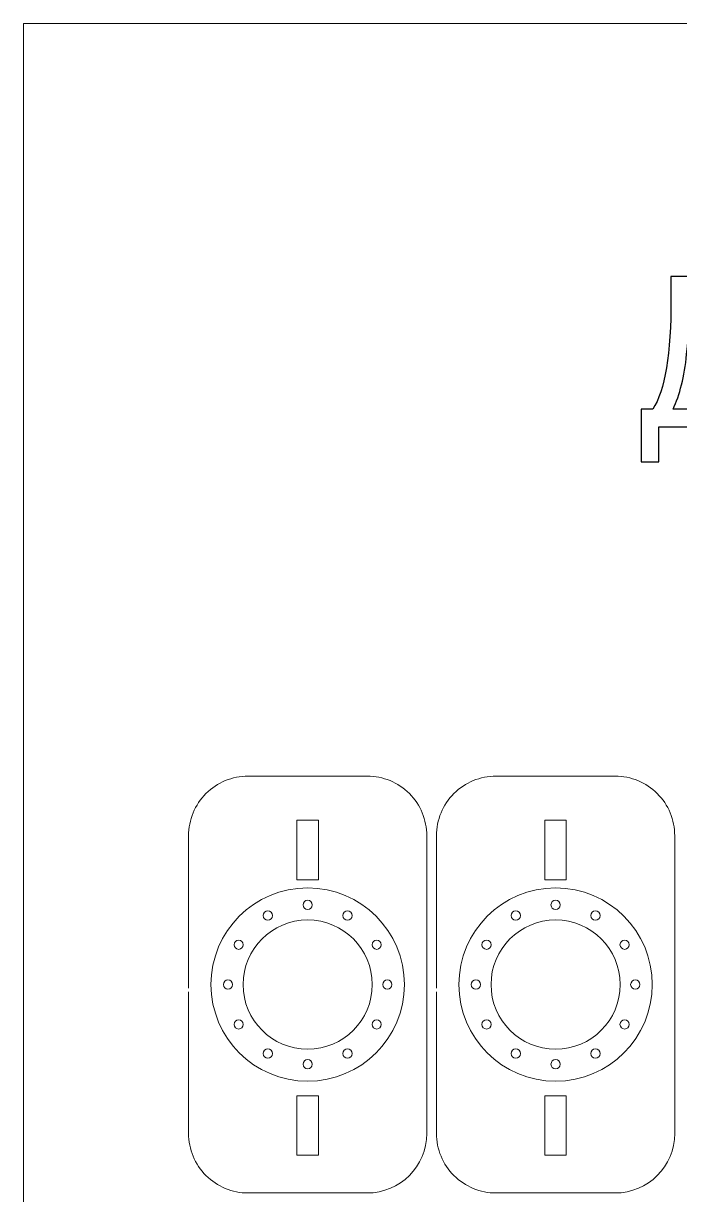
# Model space of a CAD drawing. Header units: centimetres. Extents: x -65 to 125, y -59 to 116.
# Drawn here: x -27.42 to -16.4, y 11.8 to 31.46 of the extents above; entities that cross this region are included whole.
import ezdxf

# ---------------------------------------------------------------- set-up
doc = ezdxf.new("R2010")
doc.units = ezdxf.units.CM
doc.header["$MEASUREMENT"] = 0
doc.layers.add('layer 1', color=7, linetype='Continuous')

msp = doc.modelspace()

# ---------------------------------------------------------------- linework, layer by layer
at = {"layer": 'layer 1', "color": 250, "lineweight": 9}
for points, knots in [([(-27.41654, 31.46228), (-27.41654, 31.46228), (26.77014, 31.46228), (26.77014, 31.46228), (26.77014, 31.46228), (26.77014, 31.46228), (26.77014, -20.81939), (26.77014, -20.81939), (26.77014, -20.81939), (26.77014, -20.81939), (-27.41654, -20.81939), (-27.41654, -20.81939), (-27.41654, -20.81939), (-27.41654, -20.81939), (-27.41654, 31.46228), (-27.41654, 31.46228)], [0, 0, 0, 0, 0.2, 0.2, 0.2, 0.2, 0.4, 0.4, 0.4, 0.4, 0.6, 0.6, 0.6, 0.6, 1, 1, 1, 1]), ([(-20.93696, 18.5306), (-20.93696, 18.5306), (-20.93696, 18.5306), (-20.93696, 18.5306), (-20.93696, 18.5306), (-21.1245, 18.71814), (-21.37885, 18.8235), (-21.64407, 18.8235)], [0, 0, 0, 0, 0.33333333, 0.33333333, 0.33333333, 0.33333333, 1, 1, 1, 1]), ([(-16.77417, 18.5306), (-16.77417, 18.5306), (-16.77417, 18.5306), (-16.77417, 18.5306), (-16.77417, 18.5306), (-16.96171, 18.71814), (-17.21606, 18.8235), (-17.48128, 18.8235)], [0, 0, 0, 0, 0.33333333, 0.33333333, 0.33333333, 0.33333333, 1, 1, 1, 1]), ([(-24.35118, 18.5306), (-24.35118, 18.5306), (-24.35118, 18.5306), (-24.35118, 18.5306), (-24.35118, 18.5306), (-24.53871, 18.34307), (-24.64407, 18.08871), (-24.64407, 17.8235)], [0, 0, 0, 0, 0.33333333, 0.33333333, 0.33333333, 0.33333333, 1, 1, 1, 1]), ([(-20.18839, 18.5306), (-20.18839, 18.5306), (-20.18839, 18.5306), (-20.18839, 18.5306), (-20.18839, 18.5306), (-20.37592, 18.34307), (-20.48128, 18.08871), (-20.48128, 17.8235)], [0, 0, 0, 0, 0.33333333, 0.33333333, 0.33333333, 0.33333333, 1, 1, 1, 1]), ([(-22.64407, 16.40789), (-22.64407, 16.40789), (-22.64407, 16.40789), (-22.64407, 16.40789), (-22.64407, 16.40789), (-23.24296, 16.4079), (-23.72847, 15.9224), (-23.72847, 15.32351)], [0, 0, 0, 0, 0.33333333, 0.33333333, 0.33333333, 0.33333333, 1, 1, 1, 1]), ([(-18.48128, 16.40789), (-18.48128, 16.40789), (-18.48128, 16.40789), (-18.48128, 16.40789), (-18.48128, 16.40789), (-19.08017, 16.4079), (-19.56568, 15.9224), (-19.56568, 15.32351)], [0, 0, 0, 0, 0.33333333, 0.33333333, 0.33333333, 0.33333333, 1, 1, 1, 1]), ([(-23.72847, 15.32351), (-23.72847, 15.32351), (-23.72847, 15.32351), (-23.72847, 15.32351), (-23.72847, 15.32351), (-23.72847, 14.72461), (-23.24297, 14.23911), (-22.64407, 14.23911), (-22.64407, 14.23911), (-22.64407, 14.23911), (-22.64407, 14.23911), (-22.64407, 14.23911), (-22.64407, 14.23911), (-22.04518, 14.23911), (-21.55967, 14.7246), (-21.55967, 15.3235)], [0, 0, 0, 0, 0.2, 0.2, 0.2, 0.2, 0.4, 0.4, 0.4, 0.4, 0.6, 0.6, 0.6, 0.6, 1, 1, 1, 1]), ([(-19.56568, 15.32351), (-19.56568, 15.32351), (-19.56568, 15.32351), (-19.56568, 15.32351), (-19.56568, 15.32351), (-19.56568, 14.72461), (-19.08018, 14.23911), (-18.48128, 14.23911), (-18.48128, 14.23911), (-18.48128, 14.23911), (-18.48128, 14.23911), (-18.48128, 14.23911), (-18.48128, 14.23911), (-17.88239, 14.23911), (-17.39688, 14.7246), (-17.39688, 15.3235)], [0, 0, 0, 0, 0.2, 0.2, 0.2, 0.2, 0.4, 0.4, 0.4, 0.4, 0.6, 0.6, 0.6, 0.6, 1, 1, 1, 1]), ([(-24.35118, 12.1164), (-24.35118, 12.1164), (-24.35118, 12.1164), (-24.35118, 12.1164), (-24.35118, 12.1164), (-24.16364, 11.92886), (-23.90929, 11.82351), (-23.64407, 11.82351)], [0, 0, 0, 0, 0.33333333, 0.33333333, 0.33333333, 0.33333333, 1, 1, 1, 1]), ([(-20.18839, 12.1164), (-20.18839, 12.1164), (-20.18839, 12.1164), (-20.18839, 12.1164), (-20.18839, 12.1164), (-20.00085, 11.92886), (-19.7465, 11.82351), (-19.48128, 11.82351)], [0, 0, 0, 0, 0.33333333, 0.33333333, 0.33333333, 0.33333333, 1, 1, 1, 1])]:
    msp.add_open_spline(points, degree=3, knots=knots, dxfattribs=at)
at = {"layer": 'layer 1', "color": 250}
for points, knots in [([(-16.54393, 27.21482), (-16.54393, 27.21482), (-15.00582, 27.21482), (-15.00582, 27.21482), (-15.00582, 27.21482), (-15.00582, 27.21482), (-15.00582, 24.98527), (-15.00582, 24.98527), (-15.00582, 24.98527), (-15.00582, 24.98527), (-14.78004, 24.98527), (-14.78004, 24.98527), (-14.78004, 24.98527), (-14.78004, 24.98527), (-14.78004, 24.0998), (-14.78004, 24.0998), (-14.78004, 24.0998), (-14.78004, 24.0998), (-15.07637, 24.0998), (-15.07637, 24.0998), (-15.07637, 24.0998), (-15.07637, 24.0998), (-15.07637, 24.68894), (-15.07637, 24.68894), (-15.07637, 24.68894), (-15.07637, 24.68894), (-16.74854, 24.68894), (-16.74854, 24.68894), (-16.74854, 24.68894), (-16.74854, 24.68894), (-16.74854, 24.0998), (-16.74854, 24.0998), (-16.74854, 24.0998), (-16.74854, 24.0998), (-17.04487, 24.0998), (-17.04487, 24.0998), (-17.04487, 24.0998), (-17.04487, 24.0998), (-17.04487, 24.98527), (-17.04487, 24.98527), (-17.04487, 24.98527), (-17.04487, 24.98527), (-16.85084, 24.98527), (-16.85084, 24.98527), (-16.85084, 24.98527), (-16.64623, 25.29219), (-16.54393, 25.91249), (-16.54393, 26.84558), (-16.54393, 26.84558), (-16.54393, 26.84558), (-16.54393, 27.21482), (-16.54393, 27.21482)], [0, 0, 0, 0, 0.07142857, 0.07142857, 0.07142857, 0.07142857, 0.14285714, 0.14285714, 0.14285714, 0.14285714, 0.21428571, 0.21428571, 0.21428571, 0.21428571, 0.28571429, 0.28571429, 0.28571429, 0.28571429, 0.35714286, 0.35714286, 0.35714286, 0.35714286, 0.42857143, 0.42857143, 0.42857143, 0.42857143, 0.5, 0.5, 0.5, 0.5, 0.57142857, 0.57142857, 0.57142857, 0.57142857, 0.64285714, 0.64285714, 0.64285714, 0.64285714, 0.71428571, 0.71428571, 0.71428571, 0.71428571, 0.78571429, 0.78571429, 0.78571429, 0.78571429, 0.85714286, 0.85714286, 0.85714286, 0.85714286, 1, 1, 1, 1]), ([(-15.34096, 26.91849), (-15.34096, 26.91849), (-16.2229, 26.91849), (-16.2229, 26.91849), (-16.2229, 26.91849), (-16.2229, 26.91849), (-16.2229, 26.78914), (-16.2229, 26.78914), (-16.2229, 26.78914), (-16.2229, 26.57395), (-16.2423, 26.27938), (-16.28111, 25.90602), (-16.28111, 25.90602), (-16.31933, 25.53266), (-16.39576, 25.22575), (-16.50865, 24.98527), (-16.50865, 24.98527), (-16.50865, 24.98527), (-15.34096, 24.98527), (-15.34096, 24.98527), (-15.34096, 24.98527), (-15.34096, 24.98527), (-15.34096, 26.91849), (-15.34096, 26.91849)], [0, 0, 0, 0, 0.14285714, 0.14285714, 0.14285714, 0.14285714, 0.28571429, 0.28571429, 0.28571429, 0.28571429, 0.42857143, 0.42857143, 0.42857143, 0.42857143, 0.57142857, 0.57142857, 0.57142857, 0.57142857, 0.71428571, 0.71428571, 0.71428571, 0.71428571, 1, 1, 1, 1])]:
    msp.add_open_spline(points, degree=3, knots=knots, dxfattribs=at)
at = {"layer": 'layer 1', "color": 250, "lineweight": 9}
for points in [[(-23.64407, 18.8235), (-23.90929, 18.8235), (-24.16364, 18.71814), (-24.35118, 18.5306)], [(-23.64407, 18.8235), (-23.64407, 18.8235), (-21.64407, 18.8235), (-21.64407, 18.8235)], [(-19.48128, 18.8235), (-19.7465, 18.8235), (-20.00085, 18.71814), (-20.18839, 18.5306)], [(-19.48128, 18.8235), (-19.48128, 18.8235), (-17.48128, 18.8235), (-17.48128, 18.8235)], [(-20.64407, 17.8235), (-20.64407, 18.08871), (-20.74943, 18.34307), (-20.93696, 18.5306)], [(-16.48128, 17.8235), (-16.48128, 18.08871), (-16.58664, 18.34307), (-16.77417, 18.5306)], [(-24.64407, 15.26351), (-24.64407, 15.26351), (-24.64407, 17.8235), (-24.64407, 17.8235)], [(-20.64407, 17.8235), (-20.64407, 17.8235), (-20.64407, 12.82351), (-20.64407, 12.82351)], [(-20.48128, 15.26351), (-20.48128, 15.26351), (-20.48128, 17.8235), (-20.48128, 17.8235)], [(-16.48128, 17.8235), (-16.48128, 17.8235), (-16.48128, 12.82351), (-16.48128, 12.82351)], [(-21.55967, 15.32351), (-21.55967, 15.92239), (-22.04517, 16.40789), (-22.64407, 16.40789)], [(-17.39688, 15.32351), (-17.39688, 15.92239), (-17.88238, 16.40789), (-18.48128, 16.40789)], [(-24.64407, 12.82351), (-24.64407, 12.82351), (-24.64407, 15.20351), (-24.64407, 15.20351)], [(-20.48128, 12.82351), (-20.48128, 12.82351), (-20.48128, 15.20351), (-20.48128, 15.20351)], [(-24.64407, 12.82351), (-24.64407, 12.55829), (-24.53871, 12.30394), (-24.35118, 12.1164)], [(-21.64407, 11.82351), (-21.09179, 11.82351), (-20.64407, 12.27122), (-20.64407, 12.8235)], [(-20.48128, 12.82351), (-20.48128, 12.55829), (-20.37592, 12.30394), (-20.18839, 12.1164)], [(-17.48128, 11.82351), (-16.929, 11.82351), (-16.48128, 12.27122), (-16.48128, 12.8235)], [(-21.64407, 11.82351), (-21.64407, 11.82351), (-23.64407, 11.82351), (-23.64407, 11.82351)], [(-17.48128, 11.82351), (-17.48128, 11.82351), (-19.48128, 11.82351), (-19.48128, 11.82351)]]:
    msp.add_open_spline(points, degree=3, dxfattribs=at)
at = {"layer": 'layer 1', "color": 142, "lineweight": 9}
for points in [[(-22.82407, 18.08431), (-22.82407, 18.08431), (-22.46407, 18.08431), (-22.46407, 18.08431)], [(-22.82407, 17.08431), (-22.82407, 17.08431), (-22.82407, 18.08431), (-22.82407, 18.08431)], [(-22.46407, 18.08431), (-22.46407, 18.08431), (-22.46407, 17.08431), (-22.46407, 17.08431)], [(-18.66128, 18.08431), (-18.66128, 18.08431), (-18.30128, 18.08431), (-18.30128, 18.08431)], [(-18.66128, 17.08431), (-18.66128, 17.08431), (-18.66128, 18.08431), (-18.66128, 18.08431)], [(-18.30128, 18.08431), (-18.30128, 18.08431), (-18.30128, 17.08431), (-18.30128, 17.08431)], [(-22.46407, 17.08431), (-22.46407, 17.08431), (-22.82407, 17.08431), (-22.82407, 17.08431)], [(-18.30128, 17.08431), (-18.30128, 17.08431), (-18.66128, 17.08431), (-18.66128, 17.08431)], [(-22.82407, 13.45636), (-22.82407, 13.45636), (-22.46407, 13.45636), (-22.46407, 13.45636)], [(-22.82407, 12.45636), (-22.82407, 12.45636), (-22.82407, 13.45636), (-22.82407, 13.45636)], [(-22.46407, 13.45636), (-22.46407, 13.45636), (-22.46407, 12.45636), (-22.46407, 12.45636)], [(-18.66128, 13.45636), (-18.66128, 13.45636), (-18.30128, 13.45636), (-18.30128, 13.45636)], [(-18.66128, 12.45636), (-18.66128, 12.45636), (-18.66128, 13.45636), (-18.66128, 13.45636)], [(-18.30128, 13.45636), (-18.30128, 13.45636), (-18.30128, 12.45636), (-18.30128, 12.45636)], [(-22.46407, 12.45636), (-22.46407, 12.45636), (-22.82407, 12.45636), (-22.82407, 12.45636)], [(-18.30128, 12.45636), (-18.30128, 12.45636), (-18.66128, 12.45636), (-18.66128, 12.45636)]]:
    msp.add_open_spline(points, degree=3, dxfattribs=at)
at = {"layer": 'layer 1', "color": 242, "lineweight": 9}
for points, knots in [([(-22.64408, 16.94671), (-22.64408, 16.94671), (-22.64408, 16.94671), (-22.64408, 16.94671), (-22.64408, 16.94671), (-23.54054, 16.94673), (-24.2673, 16.21999), (-24.2673, 15.32351)], [0, 0, 0, 0, 0.33333333, 0.33333333, 0.33333333, 0.33333333, 1, 1, 1, 1]), ([(-18.48129, 16.94671), (-18.48129, 16.94671), (-18.48129, 16.94671), (-18.48129, 16.94671), (-18.48129, 16.94671), (-19.37775, 16.94673), (-20.10451, 16.21999), (-20.10451, 15.32351)], [0, 0, 0, 0, 0.33333333, 0.33333333, 0.33333333, 0.33333333, 1, 1, 1, 1]), ([(-22.64407, 16.73915), (-22.64407, 16.73915), (-22.64407, 16.73915), (-22.64407, 16.73915), (-22.64407, 16.73915), (-22.68703, 16.73915), (-22.72185, 16.70433), (-22.72185, 16.66137)], [0, 0, 0, 0, 0.33333333, 0.33333333, 0.33333333, 0.33333333, 1, 1, 1, 1]), ([(-18.48128, 16.73915), (-18.48128, 16.73915), (-18.48128, 16.73915), (-18.48128, 16.73915), (-18.48128, 16.73915), (-18.52424, 16.73915), (-18.55906, 16.70433), (-18.55906, 16.66137)], [0, 0, 0, 0, 0.33333333, 0.33333333, 0.33333333, 0.33333333, 1, 1, 1, 1]), ([(-23.313, 16.55991), (-23.313, 16.55991), (-23.313, 16.55991), (-23.313, 16.55991), (-23.313, 16.55991), (-23.35596, 16.55991), (-23.39079, 16.52509), (-23.39079, 16.48213)], [0, 0, 0, 0, 0.33333333, 0.33333333, 0.33333333, 0.33333333, 1, 1, 1, 1]), ([(-22.72185, 16.66137), (-22.72185, 16.66137), (-22.72185, 16.66137), (-22.72185, 16.66137), (-22.72185, 16.66137), (-22.72185, 16.61841), (-22.68703, 16.58358), (-22.64407, 16.58358), (-22.64407, 16.58358), (-22.64407, 16.58358), (-22.64407, 16.58358), (-22.64407, 16.58358), (-22.64407, 16.58358), (-22.60111, 16.58358), (-22.56628, 16.61841), (-22.56628, 16.66137)], [0, 0, 0, 0, 0.2, 0.2, 0.2, 0.2, 0.4, 0.4, 0.4, 0.4, 0.6, 0.6, 0.6, 0.6, 1, 1, 1, 1]), ([(-21.97513, 16.55991), (-21.97513, 16.55991), (-21.97513, 16.55991), (-21.97513, 16.55991), (-21.97513, 16.55991), (-22.01809, 16.55991), (-22.05292, 16.52509), (-22.05292, 16.48213)], [0, 0, 0, 0, 0.33333333, 0.33333333, 0.33333333, 0.33333333, 1, 1, 1, 1]), ([(-19.15021, 16.55991), (-19.15021, 16.55991), (-19.15021, 16.55991), (-19.15021, 16.55991), (-19.15021, 16.55991), (-19.19317, 16.55991), (-19.228, 16.52509), (-19.228, 16.48213)], [0, 0, 0, 0, 0.33333333, 0.33333333, 0.33333333, 0.33333333, 1, 1, 1, 1]), ([(-18.55906, 16.66137), (-18.55906, 16.66137), (-18.55906, 16.66137), (-18.55906, 16.66137), (-18.55906, 16.66137), (-18.55906, 16.61841), (-18.52424, 16.58358), (-18.48128, 16.58358), (-18.48128, 16.58358), (-18.48128, 16.58358), (-18.48128, 16.58358), (-18.48128, 16.58358), (-18.48128, 16.58358), (-18.43832, 16.58358), (-18.40349, 16.61841), (-18.40349, 16.66137)], [0, 0, 0, 0, 0.2, 0.2, 0.2, 0.2, 0.4, 0.4, 0.4, 0.4, 0.6, 0.6, 0.6, 0.6, 1, 1, 1, 1]), ([(-17.81234, 16.55991), (-17.81234, 16.55991), (-17.81234, 16.55991), (-17.81234, 16.55991), (-17.81234, 16.55991), (-17.8553, 16.55991), (-17.89013, 16.52509), (-17.89013, 16.48213)], [0, 0, 0, 0, 0.33333333, 0.33333333, 0.33333333, 0.33333333, 1, 1, 1, 1]), ([(-23.39079, 16.48213), (-23.39079, 16.48213), (-23.39079, 16.48213), (-23.39079, 16.48213), (-23.39079, 16.48213), (-23.39079, 16.43917), (-23.35596, 16.40434), (-23.31301, 16.40434), (-23.31301, 16.40434), (-23.31301, 16.40434), (-23.31301, 16.40434), (-23.31301, 16.40434), (-23.31301, 16.40434), (-23.27005, 16.40434), (-23.23522, 16.43917), (-23.23522, 16.48213)], [0, 0, 0, 0, 0.2, 0.2, 0.2, 0.2, 0.4, 0.4, 0.4, 0.4, 0.6, 0.6, 0.6, 0.6, 1, 1, 1, 1]), ([(-22.05292, 16.48213), (-22.05292, 16.48213), (-22.05292, 16.48213), (-22.05292, 16.48213), (-22.05292, 16.48213), (-22.05292, 16.43917), (-22.01809, 16.40434), (-21.97513, 16.40434), (-21.97513, 16.40434), (-21.97513, 16.40434), (-21.97513, 16.40434), (-21.97513, 16.40434), (-21.97513, 16.40434), (-21.93217, 16.40434), (-21.89735, 16.43917), (-21.89735, 16.48213)], [0, 0, 0, 0, 0.2, 0.2, 0.2, 0.2, 0.4, 0.4, 0.4, 0.4, 0.6, 0.6, 0.6, 0.6, 1, 1, 1, 1]), ([(-19.228, 16.48213), (-19.228, 16.48213), (-19.228, 16.48213), (-19.228, 16.48213), (-19.228, 16.48213), (-19.228, 16.43917), (-19.19317, 16.40434), (-19.15022, 16.40434), (-19.15022, 16.40434), (-19.15022, 16.40434), (-19.15022, 16.40434), (-19.15022, 16.40434), (-19.15022, 16.40434), (-19.10726, 16.40434), (-19.07243, 16.43917), (-19.07243, 16.48213)], [0, 0, 0, 0, 0.2, 0.2, 0.2, 0.2, 0.4, 0.4, 0.4, 0.4, 0.6, 0.6, 0.6, 0.6, 1, 1, 1, 1]), ([(-17.89013, 16.48213), (-17.89013, 16.48213), (-17.89013, 16.48213), (-17.89013, 16.48213), (-17.89013, 16.48213), (-17.89013, 16.43917), (-17.8553, 16.40434), (-17.81234, 16.40434), (-17.81234, 16.40434), (-17.81234, 16.40434), (-17.81234, 16.40434), (-17.81234, 16.40434), (-17.81234, 16.40434), (-17.76938, 16.40434), (-17.73456, 16.43917), (-17.73456, 16.48213)], [0, 0, 0, 0, 0.2, 0.2, 0.2, 0.2, 0.4, 0.4, 0.4, 0.4, 0.6, 0.6, 0.6, 0.6, 1, 1, 1, 1]), ([(-23.8027, 16.07022), (-23.8027, 16.07022), (-23.8027, 16.07022), (-23.8027, 16.07022), (-23.8027, 16.07022), (-23.84566, 16.07022), (-23.88048, 16.03539), (-23.88048, 15.99243)], [0, 0, 0, 0, 0.33333333, 0.33333333, 0.33333333, 0.33333333, 1, 1, 1, 1]), ([(-23.88048, 15.99243), (-23.88048, 15.99243), (-23.88048, 15.99243), (-23.88048, 15.99243), (-23.88048, 15.99243), (-23.88048, 15.94947), (-23.84566, 15.91465), (-23.8027, 15.91465), (-23.8027, 15.91465), (-23.8027, 15.91465), (-23.8027, 15.91465), (-23.8027, 15.91465), (-23.8027, 15.91465), (-23.75974, 15.91465), (-23.72492, 15.94947), (-23.72492, 15.99243)], [0, 0, 0, 0, 0.2, 0.2, 0.2, 0.2, 0.4, 0.4, 0.4, 0.4, 0.6, 0.6, 0.6, 0.6, 1, 1, 1, 1]), ([(-21.48544, 16.07022), (-21.48544, 16.07022), (-21.48544, 16.07022), (-21.48544, 16.07022), (-21.48544, 16.07022), (-21.5284, 16.07022), (-21.56322, 16.03539), (-21.56322, 15.99243)], [0, 0, 0, 0, 0.33333333, 0.33333333, 0.33333333, 0.33333333, 1, 1, 1, 1]), ([(-21.56322, 15.99243), (-21.56322, 15.99243), (-21.56322, 15.99243), (-21.56322, 15.99243), (-21.56322, 15.99243), (-21.56322, 15.94947), (-21.5284, 15.91465), (-21.48544, 15.91465), (-21.48544, 15.91465), (-21.48544, 15.91465), (-21.48544, 15.91465), (-21.48544, 15.91465), (-21.48544, 15.91465), (-21.44248, 15.91465), (-21.40765, 15.94947), (-21.40765, 15.99243)], [0, 0, 0, 0, 0.2, 0.2, 0.2, 0.2, 0.4, 0.4, 0.4, 0.4, 0.6, 0.6, 0.6, 0.6, 1, 1, 1, 1]), ([(-19.63991, 16.07022), (-19.63991, 16.07022), (-19.63991, 16.07022), (-19.63991, 16.07022), (-19.63991, 16.07022), (-19.68287, 16.07022), (-19.71769, 16.03539), (-19.71769, 15.99243)], [0, 0, 0, 0, 0.33333333, 0.33333333, 0.33333333, 0.33333333, 1, 1, 1, 1]), ([(-19.71769, 15.99243), (-19.71769, 15.99243), (-19.71769, 15.99243), (-19.71769, 15.99243), (-19.71769, 15.99243), (-19.71769, 15.94947), (-19.68287, 15.91465), (-19.63991, 15.91465), (-19.63991, 15.91465), (-19.63991, 15.91465), (-19.63991, 15.91465), (-19.63991, 15.91465), (-19.63991, 15.91465), (-19.59695, 15.91465), (-19.56213, 15.94947), (-19.56213, 15.99243)], [0, 0, 0, 0, 0.2, 0.2, 0.2, 0.2, 0.4, 0.4, 0.4, 0.4, 0.6, 0.6, 0.6, 0.6, 1, 1, 1, 1]), ([(-17.32265, 16.07022), (-17.32265, 16.07022), (-17.32265, 16.07022), (-17.32265, 16.07022), (-17.32265, 16.07022), (-17.36561, 16.07022), (-17.40043, 16.03539), (-17.40043, 15.99243)], [0, 0, 0, 0, 0.33333333, 0.33333333, 0.33333333, 0.33333333, 1, 1, 1, 1]), ([(-17.40043, 15.99243), (-17.40043, 15.99243), (-17.40043, 15.99243), (-17.40043, 15.99243), (-17.40043, 15.99243), (-17.40043, 15.94947), (-17.36561, 15.91465), (-17.32265, 15.91465), (-17.32265, 15.91465), (-17.32265, 15.91465), (-17.32265, 15.91465), (-17.32265, 15.91465), (-17.32265, 15.91465), (-17.27969, 15.91465), (-17.24486, 15.94947), (-17.24486, 15.99243)], [0, 0, 0, 0, 0.2, 0.2, 0.2, 0.2, 0.4, 0.4, 0.4, 0.4, 0.6, 0.6, 0.6, 0.6, 1, 1, 1, 1]), ([(-23.98194, 15.40128), (-23.98194, 15.40128), (-23.98194, 15.40128), (-23.98194, 15.40128), (-23.98194, 15.40128), (-24.0249, 15.40128), (-24.05973, 15.36646), (-24.05973, 15.32351)], [0, 0, 0, 0, 0.33333333, 0.33333333, 0.33333333, 0.33333333, 1, 1, 1, 1]), ([(-21.3062, 15.40128), (-21.3062, 15.40128), (-21.3062, 15.40128), (-21.3062, 15.40128), (-21.3062, 15.40128), (-21.34916, 15.40128), (-21.38398, 15.36646), (-21.38398, 15.32351)], [0, 0, 0, 0, 0.33333333, 0.33333333, 0.33333333, 0.33333333, 1, 1, 1, 1]), ([(-19.81915, 15.40128), (-19.81915, 15.40128), (-19.81915, 15.40128), (-19.81915, 15.40128), (-19.81915, 15.40128), (-19.86211, 15.40128), (-19.89694, 15.36646), (-19.89694, 15.32351)], [0, 0, 0, 0, 0.33333333, 0.33333333, 0.33333333, 0.33333333, 1, 1, 1, 1]), ([(-17.14341, 15.40128), (-17.14341, 15.40128), (-17.14341, 15.40128), (-17.14341, 15.40128), (-17.14341, 15.40128), (-17.18637, 15.40128), (-17.22119, 15.36646), (-17.22119, 15.32351)], [0, 0, 0, 0, 0.33333333, 0.33333333, 0.33333333, 0.33333333, 1, 1, 1, 1]), ([(-24.2673, 15.32351), (-24.2673, 15.32351), (-24.2673, 15.32351), (-24.2673, 15.32351), (-24.2673, 15.32351), (-24.2673, 14.42702), (-23.54056, 13.70029), (-22.64408, 13.70029), (-22.64408, 13.70029), (-22.64408, 13.70029), (-22.64408, 13.70029), (-22.64408, 13.70029), (-22.64408, 13.70029), (-21.74761, 13.70029), (-21.02086, 14.42701), (-21.02086, 15.32349)], [0, 0, 0, 0, 0.2, 0.2, 0.2, 0.2, 0.4, 0.4, 0.4, 0.4, 0.6, 0.6, 0.6, 0.6, 1, 1, 1, 1]), ([(-24.05973, 15.32351), (-24.05973, 15.32351), (-24.05973, 15.32351), (-24.05973, 15.32351), (-24.05973, 15.32351), (-24.05973, 15.28055), (-24.0249, 15.24572), (-23.98194, 15.24572), (-23.98194, 15.24572), (-23.98194, 15.24572), (-23.98194, 15.24572), (-23.98194, 15.24572), (-23.98194, 15.24572), (-23.93898, 15.24572), (-23.90416, 15.28055), (-23.90416, 15.32351)], [0, 0, 0, 0, 0.2, 0.2, 0.2, 0.2, 0.4, 0.4, 0.4, 0.4, 0.6, 0.6, 0.6, 0.6, 1, 1, 1, 1]), ([(-21.38398, 15.32351), (-21.38398, 15.32351), (-21.38398, 15.32351), (-21.38398, 15.32351), (-21.38398, 15.32351), (-21.38398, 15.28055), (-21.34916, 15.24572), (-21.3062, 15.24572), (-21.3062, 15.24572), (-21.3062, 15.24572), (-21.3062, 15.24572), (-21.3062, 15.24572), (-21.3062, 15.24572), (-21.26324, 15.24572), (-21.22841, 15.28055), (-21.22841, 15.32351)], [0, 0, 0, 0, 0.2, 0.2, 0.2, 0.2, 0.4, 0.4, 0.4, 0.4, 0.6, 0.6, 0.6, 0.6, 1, 1, 1, 1]), ([(-20.10451, 15.32351), (-20.10451, 15.32351), (-20.10451, 15.32351), (-20.10451, 15.32351), (-20.10451, 15.32351), (-20.10451, 14.42702), (-19.37777, 13.70029), (-18.48129, 13.70029), (-18.48129, 13.70029), (-18.48129, 13.70029), (-18.48129, 13.70029), (-18.48129, 13.70029), (-18.48129, 13.70029), (-17.58482, 13.70029), (-16.85807, 14.42701), (-16.85807, 15.32349)], [0, 0, 0, 0, 0.2, 0.2, 0.2, 0.2, 0.4, 0.4, 0.4, 0.4, 0.6, 0.6, 0.6, 0.6, 1, 1, 1, 1]), ([(-19.89694, 15.32351), (-19.89694, 15.32351), (-19.89694, 15.32351), (-19.89694, 15.32351), (-19.89694, 15.32351), (-19.89694, 15.28055), (-19.86211, 15.24572), (-19.81915, 15.24572), (-19.81915, 15.24572), (-19.81915, 15.24572), (-19.81915, 15.24572), (-19.81915, 15.24572), (-19.81915, 15.24572), (-19.77619, 15.24572), (-19.74137, 15.28055), (-19.74137, 15.32351)], [0, 0, 0, 0, 0.2, 0.2, 0.2, 0.2, 0.4, 0.4, 0.4, 0.4, 0.6, 0.6, 0.6, 0.6, 1, 1, 1, 1]), ([(-17.22119, 15.32351), (-17.22119, 15.32351), (-17.22119, 15.32351), (-17.22119, 15.32351), (-17.22119, 15.32351), (-17.22119, 15.28055), (-17.18637, 15.24572), (-17.14341, 15.24572), (-17.14341, 15.24572), (-17.14341, 15.24572), (-17.14341, 15.24572), (-17.14341, 15.24572), (-17.14341, 15.24572), (-17.10045, 15.24572), (-17.06562, 15.28055), (-17.06562, 15.32351)], [0, 0, 0, 0, 0.2, 0.2, 0.2, 0.2, 0.4, 0.4, 0.4, 0.4, 0.6, 0.6, 0.6, 0.6, 1, 1, 1, 1]), ([(-23.8027, 14.73236), (-23.8027, 14.73236), (-23.8027, 14.73236), (-23.8027, 14.73236), (-23.8027, 14.73236), (-23.84566, 14.73236), (-23.88048, 14.69753), (-23.88048, 14.65457)], [0, 0, 0, 0, 0.33333333, 0.33333333, 0.33333333, 0.33333333, 1, 1, 1, 1]), ([(-23.88048, 14.65457), (-23.88048, 14.65457), (-23.88048, 14.65457), (-23.88048, 14.65457), (-23.88048, 14.65457), (-23.88048, 14.61161), (-23.84566, 14.57679), (-23.8027, 14.57679), (-23.8027, 14.57679), (-23.8027, 14.57679), (-23.8027, 14.57679), (-23.8027, 14.57679), (-23.8027, 14.57679), (-23.75974, 14.57679), (-23.72492, 14.61161), (-23.72492, 14.65457)], [0, 0, 0, 0, 0.2, 0.2, 0.2, 0.2, 0.4, 0.4, 0.4, 0.4, 0.6, 0.6, 0.6, 0.6, 1, 1, 1, 1]), ([(-21.48544, 14.73236), (-21.48544, 14.73236), (-21.48544, 14.73236), (-21.48544, 14.73236), (-21.48544, 14.73236), (-21.5284, 14.73236), (-21.56322, 14.69753), (-21.56322, 14.65457)], [0, 0, 0, 0, 0.33333333, 0.33333333, 0.33333333, 0.33333333, 1, 1, 1, 1]), ([(-21.56322, 14.65457), (-21.56322, 14.65457), (-21.56322, 14.65457), (-21.56322, 14.65457), (-21.56322, 14.65457), (-21.56322, 14.61161), (-21.5284, 14.57679), (-21.48544, 14.57679), (-21.48544, 14.57679), (-21.48544, 14.57679), (-21.48544, 14.57679), (-21.48544, 14.57679), (-21.48544, 14.57679), (-21.44248, 14.57679), (-21.40765, 14.61161), (-21.40765, 14.65457)], [0, 0, 0, 0, 0.2, 0.2, 0.2, 0.2, 0.4, 0.4, 0.4, 0.4, 0.6, 0.6, 0.6, 0.6, 1, 1, 1, 1]), ([(-19.63991, 14.73236), (-19.63991, 14.73236), (-19.63991, 14.73236), (-19.63991, 14.73236), (-19.63991, 14.73236), (-19.68287, 14.73236), (-19.71769, 14.69753), (-19.71769, 14.65457)], [0, 0, 0, 0, 0.33333333, 0.33333333, 0.33333333, 0.33333333, 1, 1, 1, 1]), ([(-19.71769, 14.65457), (-19.71769, 14.65457), (-19.71769, 14.65457), (-19.71769, 14.65457), (-19.71769, 14.65457), (-19.71769, 14.61161), (-19.68287, 14.57679), (-19.63991, 14.57679), (-19.63991, 14.57679), (-19.63991, 14.57679), (-19.63991, 14.57679), (-19.63991, 14.57679), (-19.63991, 14.57679), (-19.59695, 14.57679), (-19.56213, 14.61161), (-19.56213, 14.65457)], [0, 0, 0, 0, 0.2, 0.2, 0.2, 0.2, 0.4, 0.4, 0.4, 0.4, 0.6, 0.6, 0.6, 0.6, 1, 1, 1, 1]), ([(-17.32265, 14.73236), (-17.32265, 14.73236), (-17.32265, 14.73236), (-17.32265, 14.73236), (-17.32265, 14.73236), (-17.36561, 14.73236), (-17.40043, 14.69753), (-17.40043, 14.65457)], [0, 0, 0, 0, 0.33333333, 0.33333333, 0.33333333, 0.33333333, 1, 1, 1, 1]), ([(-17.40043, 14.65457), (-17.40043, 14.65457), (-17.40043, 14.65457), (-17.40043, 14.65457), (-17.40043, 14.65457), (-17.40043, 14.61161), (-17.36561, 14.57679), (-17.32265, 14.57679), (-17.32265, 14.57679), (-17.32265, 14.57679), (-17.32265, 14.57679), (-17.32265, 14.57679), (-17.32265, 14.57679), (-17.27969, 14.57679), (-17.24486, 14.61161), (-17.24486, 14.65457)], [0, 0, 0, 0, 0.2, 0.2, 0.2, 0.2, 0.4, 0.4, 0.4, 0.4, 0.6, 0.6, 0.6, 0.6, 1, 1, 1, 1]), ([(-23.313, 14.24266), (-23.313, 14.24266), (-23.313, 14.24266), (-23.313, 14.24266), (-23.313, 14.24266), (-23.35596, 14.24266), (-23.39079, 14.20784), (-23.39079, 14.16488)], [0, 0, 0, 0, 0.33333333, 0.33333333, 0.33333333, 0.33333333, 1, 1, 1, 1]), ([(-23.39079, 14.16488), (-23.39079, 14.16488), (-23.39079, 14.16488), (-23.39079, 14.16488), (-23.39079, 14.16488), (-23.39079, 14.12192), (-23.35596, 14.08709), (-23.31301, 14.08709), (-23.31301, 14.08709), (-23.31301, 14.08709), (-23.31301, 14.08709), (-23.31301, 14.08709), (-23.31301, 14.08709), (-23.27005, 14.08709), (-23.23522, 14.12192), (-23.23522, 14.16488)], [0, 0, 0, 0, 0.2, 0.2, 0.2, 0.2, 0.4, 0.4, 0.4, 0.4, 0.6, 0.6, 0.6, 0.6, 1, 1, 1, 1]), ([(-21.97513, 14.24266), (-21.97513, 14.24266), (-21.97513, 14.24266), (-21.97513, 14.24266), (-21.97513, 14.24266), (-22.01809, 14.24266), (-22.05292, 14.20784), (-22.05292, 14.16488)], [0, 0, 0, 0, 0.33333333, 0.33333333, 0.33333333, 0.33333333, 1, 1, 1, 1]), ([(-22.05292, 14.16488), (-22.05292, 14.16488), (-22.05292, 14.16488), (-22.05292, 14.16488), (-22.05292, 14.16488), (-22.05292, 14.12192), (-22.01809, 14.08709), (-21.97513, 14.08709), (-21.97513, 14.08709), (-21.97513, 14.08709), (-21.97513, 14.08709), (-21.97513, 14.08709), (-21.97513, 14.08709), (-21.93217, 14.08709), (-21.89735, 14.12192), (-21.89735, 14.16488)], [0, 0, 0, 0, 0.2, 0.2, 0.2, 0.2, 0.4, 0.4, 0.4, 0.4, 0.6, 0.6, 0.6, 0.6, 1, 1, 1, 1]), ([(-19.15021, 14.24266), (-19.15021, 14.24266), (-19.15021, 14.24266), (-19.15021, 14.24266), (-19.15021, 14.24266), (-19.19317, 14.24266), (-19.228, 14.20784), (-19.228, 14.16488)], [0, 0, 0, 0, 0.33333333, 0.33333333, 0.33333333, 0.33333333, 1, 1, 1, 1]), ([(-19.228, 14.16488), (-19.228, 14.16488), (-19.228, 14.16488), (-19.228, 14.16488), (-19.228, 14.16488), (-19.228, 14.12192), (-19.19317, 14.08709), (-19.15022, 14.08709), (-19.15022, 14.08709), (-19.15022, 14.08709), (-19.15022, 14.08709), (-19.15022, 14.08709), (-19.15022, 14.08709), (-19.10726, 14.08709), (-19.07243, 14.12192), (-19.07243, 14.16488)], [0, 0, 0, 0, 0.2, 0.2, 0.2, 0.2, 0.4, 0.4, 0.4, 0.4, 0.6, 0.6, 0.6, 0.6, 1, 1, 1, 1]), ([(-17.81234, 14.24266), (-17.81234, 14.24266), (-17.81234, 14.24266), (-17.81234, 14.24266), (-17.81234, 14.24266), (-17.8553, 14.24266), (-17.89013, 14.20784), (-17.89013, 14.16488)], [0, 0, 0, 0, 0.33333333, 0.33333333, 0.33333333, 0.33333333, 1, 1, 1, 1]), ([(-17.89013, 14.16488), (-17.89013, 14.16488), (-17.89013, 14.16488), (-17.89013, 14.16488), (-17.89013, 14.16488), (-17.89013, 14.12192), (-17.8553, 14.08709), (-17.81234, 14.08709), (-17.81234, 14.08709), (-17.81234, 14.08709), (-17.81234, 14.08709), (-17.81234, 14.08709), (-17.81234, 14.08709), (-17.76938, 14.08709), (-17.73456, 14.12192), (-17.73456, 14.16488)], [0, 0, 0, 0, 0.2, 0.2, 0.2, 0.2, 0.4, 0.4, 0.4, 0.4, 0.6, 0.6, 0.6, 0.6, 1, 1, 1, 1]), ([(-22.64407, 14.06342), (-22.64407, 14.06342), (-22.64407, 14.06342), (-22.64407, 14.06342), (-22.64407, 14.06342), (-22.68703, 14.06342), (-22.72185, 14.02859), (-22.72185, 13.98564)], [0, 0, 0, 0, 0.33333333, 0.33333333, 0.33333333, 0.33333333, 1, 1, 1, 1]), ([(-22.72185, 13.98564), (-22.72185, 13.98564), (-22.72185, 13.98564), (-22.72185, 13.98564), (-22.72185, 13.98564), (-22.72185, 13.94268), (-22.68703, 13.90785), (-22.64407, 13.90785), (-22.64407, 13.90785), (-22.64407, 13.90785), (-22.64407, 13.90785), (-22.64407, 13.90785), (-22.64407, 13.90785), (-22.60111, 13.90785), (-22.56628, 13.94268), (-22.56628, 13.98563)], [0, 0, 0, 0, 0.2, 0.2, 0.2, 0.2, 0.4, 0.4, 0.4, 0.4, 0.6, 0.6, 0.6, 0.6, 1, 1, 1, 1]), ([(-18.48128, 14.06342), (-18.48128, 14.06342), (-18.48128, 14.06342), (-18.48128, 14.06342), (-18.48128, 14.06342), (-18.52424, 14.06342), (-18.55906, 14.02859), (-18.55906, 13.98564)], [0, 0, 0, 0, 0.33333333, 0.33333333, 0.33333333, 0.33333333, 1, 1, 1, 1]), ([(-18.55906, 13.98564), (-18.55906, 13.98564), (-18.55906, 13.98564), (-18.55906, 13.98564), (-18.55906, 13.98564), (-18.55906, 13.94268), (-18.52424, 13.90785), (-18.48128, 13.90785), (-18.48128, 13.90785), (-18.48128, 13.90785), (-18.48128, 13.90785), (-18.48128, 13.90785), (-18.48128, 13.90785), (-18.43832, 13.90785), (-18.40349, 13.94268), (-18.40349, 13.98563)], [0, 0, 0, 0, 0.2, 0.2, 0.2, 0.2, 0.4, 0.4, 0.4, 0.4, 0.6, 0.6, 0.6, 0.6, 1, 1, 1, 1])]:
    msp.add_open_spline(points, degree=3, knots=knots, dxfattribs=at)
for points in [[(-21.02086, 15.32351), (-21.02086, 16.21998), (-21.74759, 16.94671), (-22.64408, 16.94671)], [(-16.85807, 15.32351), (-16.85807, 16.21998), (-17.5848, 16.94671), (-18.48129, 16.94671)], [(-22.56628, 16.66137), (-22.56628, 16.70433), (-22.60111, 16.73915), (-22.64407, 16.73915)], [(-18.40349, 16.66137), (-18.40349, 16.70433), (-18.43832, 16.73915), (-18.48128, 16.73915)], [(-23.23522, 16.48213), (-23.23522, 16.52509), (-23.27005, 16.55991), (-23.313, 16.55991)], [(-21.89735, 16.48213), (-21.89735, 16.52509), (-21.93217, 16.55991), (-21.97513, 16.55991)], [(-19.07243, 16.48213), (-19.07243, 16.52509), (-19.10726, 16.55991), (-19.15021, 16.55991)], [(-17.73456, 16.48213), (-17.73456, 16.52509), (-17.76938, 16.55991), (-17.81234, 16.55991)], [(-23.72492, 15.99243), (-23.72492, 16.03539), (-23.75974, 16.07022), (-23.8027, 16.07022)], [(-21.40765, 15.99243), (-21.40765, 16.03539), (-21.44248, 16.07022), (-21.48544, 16.07022)], [(-19.56213, 15.99243), (-19.56213, 16.03539), (-19.59695, 16.07022), (-19.63991, 16.07022)], [(-17.24486, 15.99243), (-17.24486, 16.03539), (-17.27969, 16.07022), (-17.32265, 16.07022)], [(-23.90416, 15.32351), (-23.90416, 15.36646), (-23.93898, 15.40128), (-23.98194, 15.40128)], [(-21.22841, 15.32351), (-21.22841, 15.36646), (-21.26324, 15.40128), (-21.3062, 15.40128)], [(-19.74137, 15.32351), (-19.74137, 15.36646), (-19.77619, 15.40128), (-19.81915, 15.40128)], [(-17.06562, 15.32351), (-17.06562, 15.36646), (-17.10045, 15.40128), (-17.14341, 15.40128)], [(-23.72492, 14.65457), (-23.72492, 14.69753), (-23.75974, 14.73236), (-23.8027, 14.73236)], [(-21.40765, 14.65457), (-21.40765, 14.69753), (-21.44248, 14.73236), (-21.48544, 14.73236)], [(-19.56213, 14.65457), (-19.56213, 14.69753), (-19.59695, 14.73236), (-19.63991, 14.73236)], [(-17.24486, 14.65457), (-17.24486, 14.69753), (-17.27969, 14.73236), (-17.32265, 14.73236)], [(-23.23522, 14.16488), (-23.23522, 14.20783), (-23.27005, 14.24266), (-23.313, 14.24266)], [(-21.89735, 14.16488), (-21.89735, 14.20783), (-21.93217, 14.24266), (-21.97513, 14.24266)], [(-19.07243, 14.16488), (-19.07243, 14.20783), (-19.10726, 14.24266), (-19.15021, 14.24266)], [(-17.73456, 14.16488), (-17.73456, 14.20783), (-17.76938, 14.24266), (-17.81234, 14.24266)], [(-22.56628, 13.98563), (-22.56628, 14.02859), (-22.60111, 14.06342), (-22.64407, 14.06342)], [(-18.40349, 13.98563), (-18.40349, 14.02859), (-18.43832, 14.06342), (-18.48128, 14.06342)]]:
    msp.add_open_spline(points, degree=3, dxfattribs=at)

doc.saveas('drawing.dxf')
